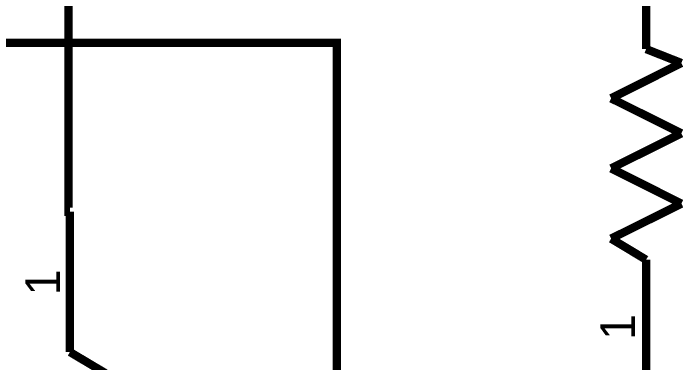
# Model space of a CAD drawing. Header units: millimetres. Extents: x 0 to 800, y 0 to 567.
# Drawn here: x 56.38 to 80.68, y 345.02 to 357.64 of the extents above; entities that cross this region are included whole.
import ezdxf

# ---------------------------------------------------------------- set-up
doc = ezdxf.new("R2010")
doc.units = ezdxf.units.MM
doc.layers.add('Sheet', color=255, linetype='Continuous')

msp = doc.modelspace()

# ---------------------------------------------------------------- linework, layer by layer
at = {"layer": 'Sheet', "const_width": 0.3}
for points in [[(58.361, 364.193), (58.361, 364.193), (58.361, 362.546), (58.361, 350.473), (58.417, 350.473)], [(79.248, 356.353), (79.248, 361.438)], [(79.248, 356.353), (79.248, 357.115)], [(47.318, 356.555), (49.547, 356.555), (49.547, 356.577), (68.071, 356.577), (68.071, 342.096), (79.36, 342.096)], [(80.525, 355.849), (79.248, 356.353)], [(77.983, 354.572), (80.525, 355.849)], [(80.525, 353.307), (77.983, 354.572)], [(77.983, 352.041), (80.525, 353.307)], [(80.525, 350.765), (77.983, 352.041)], [(77.983, 349.499), (80.525, 350.765)], [(58.417, 345.4), (58.417, 350.473)], [(79.248, 348.738), (77.983, 349.499)], [(79.248, 348.738), (79.248, 343.653)], [(79.248, 348.738), (79.248, 347.976)], [(58.417, 345.4), (59.694, 344.639)]]:
    msp.add_lwpolyline(points, dxfattribs=at)

# ---------------------------------------------------------------- texts
at = {"layer": 'Sheet'}
for p in [(58.059, 347.45), (78.845, 345.837)]:
    msp.add_text('1', height=1.254, rotation=90, dxfattribs=at).set_placement(p)

doc.saveas('drawing.dxf')
